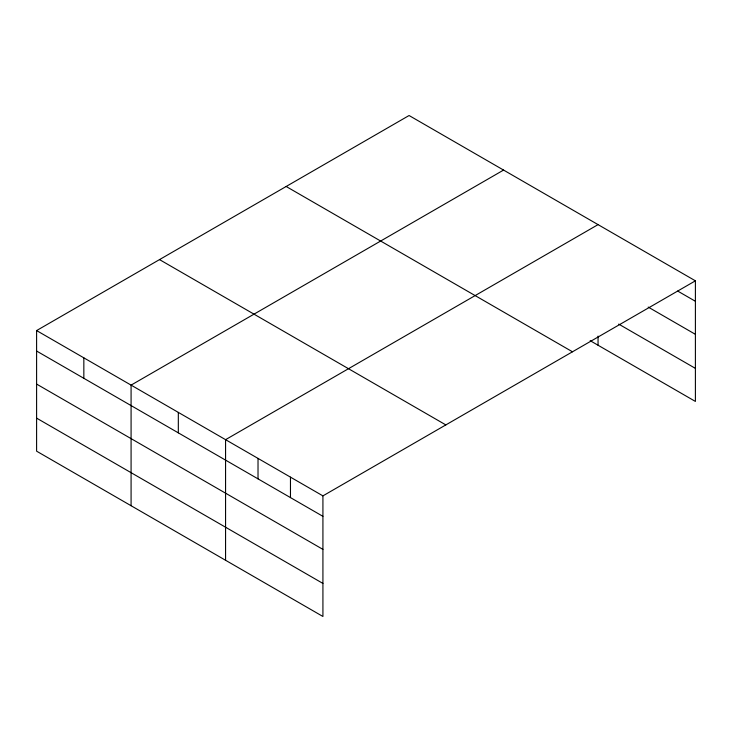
<?xml version="1.0" encoding="UTF-8"?>
<svg xmlns="http://www.w3.org/2000/svg" width="732" height="732" viewBox="0 0 732 732"><rect width="100%" height="100%" fill="white"/><g stroke="black" fill="none" stroke-linecap="round" stroke-linejoin="round"><path stroke-width="1.1" d="M695.4 280.823L409.078 115.519L36.6 330.571L36.6 451.177L322.922 616.481L322.922 495.875L695.4 280.823L695.4 401.429L590.175 340.682M503.57 170.071L131.083 385.123L131.083 505.73M598.053 224.623L225.566 439.676L225.566 560.273M677.704 291.062L695.4 301.282M648.204 307.083L695.4 334.332M618.705 324.102L695.4 368.379M286.166 186.486L572.479 351.79M159.521 259.604L445.834 424.908M36.6 330.571L322.922 495.875M36.6 351.031L322.922 516.334M36.6 384.08L322.922 549.384M36.6 418.128L322.922 583.431M598.053 336.107L598.053 345.23M290.467 477.145L290.467 497.595M258.021 458.406L258.021 478.865M178.324 412.4L178.324 432.85M83.841 357.847L83.841 378.307"/></g></svg>
